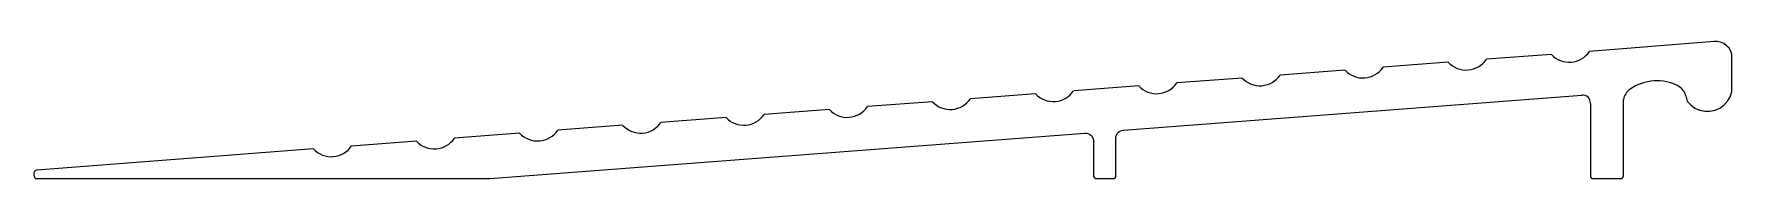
# Model space of a CAD drawing. Extents: x -72 to 84, y 1 to 14.
import ezdxf

# ---------------------------------------------------------------- set-up
doc = ezdxf.new("R2010")
doc.units = 0
doc.layers.add('BEAD', color=2, linetype='CONTINUOUS')

msp = doc.modelspace()

# ---------------------------------------------------------------- linework, layer by layer
at = {"layer": 'BEAD', "color": 7}
for p, q in [((67.33, 12.74), (61.36, 12.29)), ((82.25, 13.94), (70.83, 13.01)), ((82.55, 13.94), (82.25, 13.94)), ((82.85, 13.86), (82.55, 13.94)), ((83.15, 13.74), (82.85, 13.86)), ((83.4, 13.54), (83.15, 13.74)), ((83.63, 13.31), (83.4, 13.54)), ((83.78, 13.04), (83.63, 13.31)), ((83.88, 12.74), (83.78, 13.04)), ((83.9, 12.41), (83.88, 12.74)), ((48.38, 11.28), (42.44, 10.83)), ((57.86, 12.01), (51.88, 11.56)), ((83.9, 9.61), (83.9, 12.41)), ((29.46, 9.83), (23.49, 9.38)), ((38.94, 10.56), (32.96, 10.11)), ((83.88, 9.28), (83.9, 9.61)), ((10.52, 8.38), (4.57, 7.93)), ((19.99, 9.11), (14.02, 8.66)), ((28.06, 5.75), (70.12, 8.98)), ((70.91, 8.23), (70.91, 1.56)), ((73.94, 1.56), (73.94, 8.58)), ((79.67, 8.91), (79.8, 8.43)), ((79.8, 8.43), (80.13, 8.08)), ((80.13, 8.08), (80.5, 7.78)), ((82.78, 7.78), (83.18, 8.08)), ((83.18, 8.08), (83.48, 8.43)), ((83.48, 8.43), (83.73, 8.83)), ((83.73, 8.83), (83.88, 9.28)), ((-8.41, 6.93), (-14.38, 6.48)), ((1.07, 7.66), (-4.91, 7.21)), ((80.5, 7.78), (80.93, 7.61)), ((80.93, 7.61), (81.4, 7.51)), ((81.4, 7.51), (81.88, 7.51)), ((81.88, 7.51), (82.35, 7.61)), ((82.35, 7.61), (82.78, 7.78)), ((-36.83, 4.75), (-42.78, 4.3)), ((-27.35, 5.48), (-33.33, 5.03)), ((-30.1, 1.3), (24.51, 5.48)), ((-17.88, 6.21), (-23.85, 5.76)), ((24.51, 5.48), (24.64, 5.48)), ((24.64, 5.48), (24.79, 5.46)), ((24.79, 5.46), (24.94, 5.38)), ((24.94, 5.38), (25.06, 5.3)), ((25.06, 5.3), (25.19, 5.18)), ((25.19, 5.18), (25.26, 5.03)), ((25.26, 5.03), (25.31, 4.88)), ((25.31, 4.88), (25.31, 4.73)), ((25.31, 4.73), (25.31, 1.55)), ((27.36, 5.16), (27.41, 5.3)), ((27.36, 5.01), (27.36, 5.16)), ((27.36, 1.56), (27.36, 5.01)), ((27.41, 5.3), (27.49, 5.46)), ((27.49, 5.46), (27.61, 5.58)), ((27.61, 5.58), (27.74, 5.66)), ((27.74, 5.66), (27.89, 5.73)), ((27.89, 5.73), (28.04, 5.75)), ((28.04, 5.75), (28.06, 5.75)), ((-46.28, 4.03), (-71.67, 2.08)), ((-71.92, 1.82), (-71.92, 1.56)), ((-71.67, 1.3), (-30.1, 1.3)), ((25.56, 1.3), (27.11, 1.3)), ((71.15, 1.3), (73.69, 1.3))]:
    msp.add_line(p, q, dxfattribs=at)
for centre, radius, start, end in [((68.97, 14.26), 2.24, 222.9509, 326.0305), ((50.03, 12.81), 2.24, 222.9422, 326.0462), ((59.5, 13.54), 2.24, 222.9406, 326.0694), ((21.63, 10.64), 2.24, 222.9509, 326.0305), ((31.1, 11.36), 2.24, 222.9509, 326.0305), ((40.58, 12.09), 2.24, 222.9509, 326.0305), ((75.41, 8.31), 1.5, 125.0891, 169.3499), ((77, 6.04), 4.27, 62.0524, 125.0891), ((78.22, 8.54), 1.5, 14.138, 58.4356), ((2.71, 9.18), 2.24, 222.9509, 326.0305), ((12.16, 9.91), 2.24, 222.9509, 326.0305), ((70.19, 8.27), 0.718, 357.0536, 95.4564), ((-16.24, 7.73), 2.24, 222.9509, 326.0305), ((-6.77, 8.46), 2.24, 222.9509, 326.0305), ((-35.19, 6.28), 2.24, 222.9509, 326.0305), ((-25.71, 7.01), 2.24, 222.9509, 326.0305), ((-44.63, 5.56), 2.24, 222.9509, 326.0305), ((-71.67, 1.82), 0.254, 91.1946, 180.8892), ((-71.66, 1.56), 0.255, 179.2134, 268.5605), ((27.11, 1.56), 0.255, 271.4395, 0.7866), ((71.16, 1.56), 0.255, 179.2134, 268.5605), ((73.68, 1.56), 0.255, 271.4395, 0.7866), ((25.57, 1.56), 0.255, 180.7866, 268.5605)]:
    msp.add_arc(centre, radius, start, end, dxfattribs=at)

doc.saveas('drawing.dxf')
